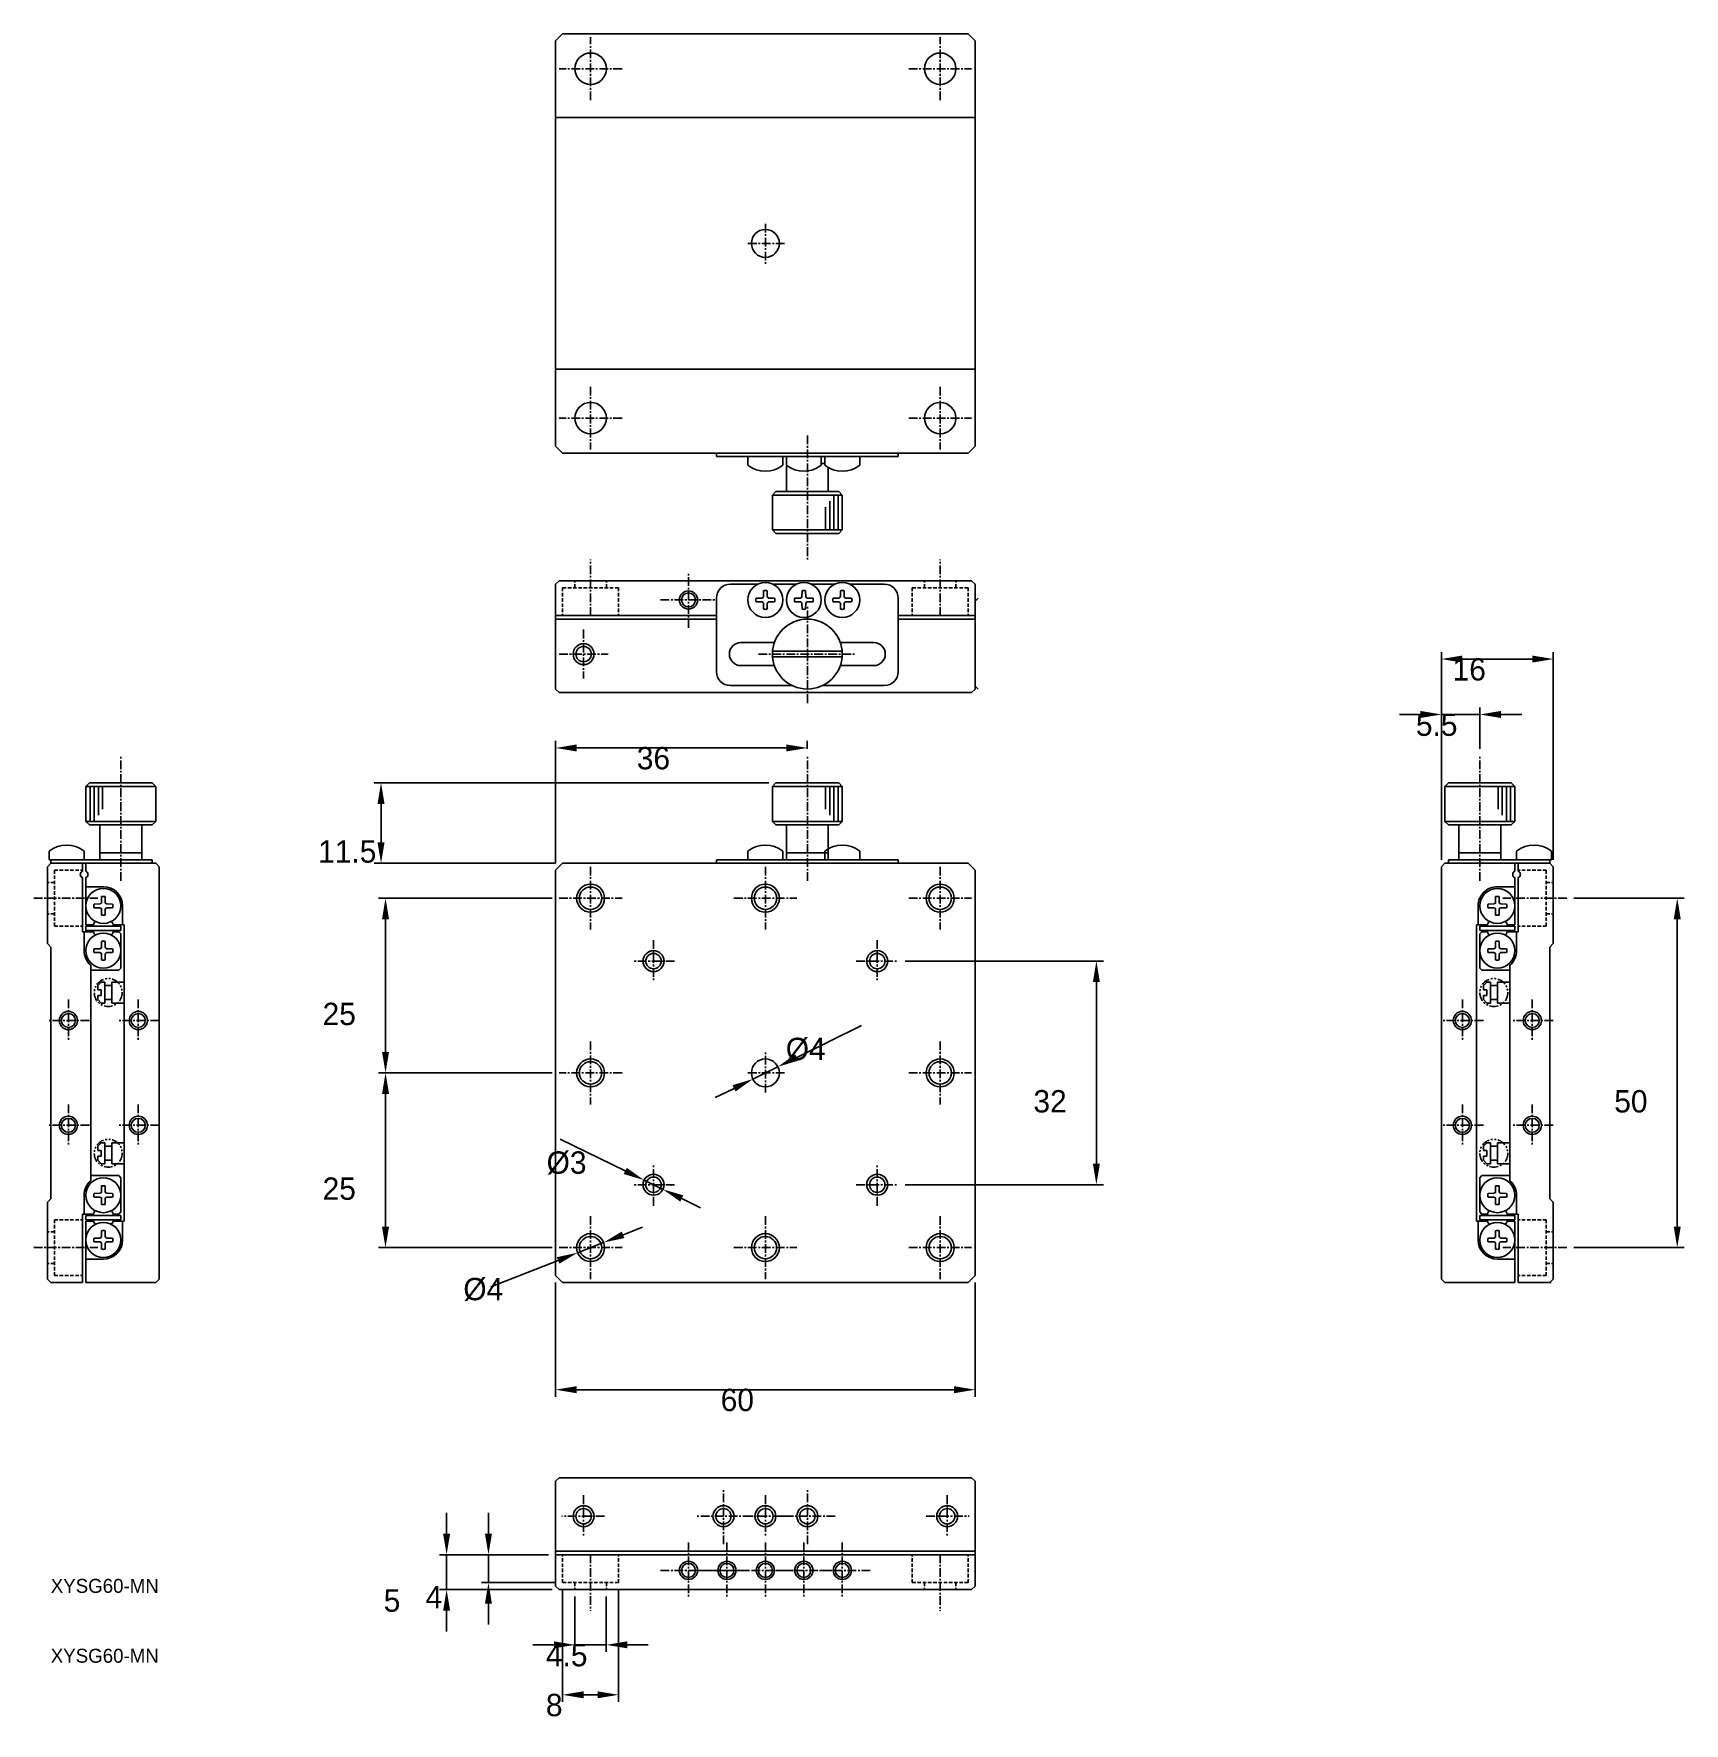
# Model space of a CAD drawing. Extents: x 62 to 298, y 62 to 304.
import ezdxf

# ---------------------------------------------------------------- set-up
doc = ezdxf.new("R2010")
doc.units = 0
for name, pattern in [('CENTER', [2, 1.25, -0.25, 0.25, -0.25]), ('DASHED', [0.75, 0.5, -0.25]), ('PHANTOM', [2.5, 1.25, -0.25, 0.25, -0.25, 0.25, -0.25])]:
    doc.linetypes.add(name, pattern=pattern)
doc.layers.get('0').update_dxf_attribs({"linetype": 'CONTINUOUS'})
doc.layers.get('DEFPOINTS').update_dxf_attribs({"linetype": 'CONTINUOUS'})
doc.layers.add('CENTER', color=1, linetype='CENTER')
doc.dimstyles.get("Standard").update_dxf_attribs({"dimtxt": 2.5, "dimasz": 2.5, "dimexe": 1.25, "dimexo": 0.625, "dimtad": 1, "dimcen": 2.5, "dimazin": 3, "dimtfac": 1, "dimtmove": 0, "dimatfit": 3})

# ---------------------------------------------------------------- blocks, each defined once
blk = doc.blocks.new('*D2')
at = {"color": 0, "linetype": 'CONTINUOUS'}
for p, q in [((136.23, 180.39), (111.4, 180.39)), ((112.4, 177.39), (112.4, 158.39)), ((136.23, 155.39), (111.4, 155.39))]:
    blk.add_line(p, q, dxfattribs=at)
for points in [[(111.9, 177.39), (112.9, 177.39), (112.4, 180.39)], [(111.9, 158.39), (112.9, 158.39), (112.4, 155.39)]]:
    blk.add_solid(points, dxfattribs=at)
at = {"layer": 'DEFPOINTS', "color": 0, "linetype": 'CONTINUOUS'}
for p in [(137.23, 180.39), (112.4, 155.39), (137.23, 155.39)]:
    blk.add_point(p, dxfattribs=at)
at = {"color": 0}
blk.add_text('25', height=3.2, dxfattribs=at).set_placement((103.4, 162.23))
blk = doc.blocks.new('*D3')
at = {"color": 0, "linetype": 'CONTINUOUS'}
for p, q in [((136.23, 155.39), (111.4, 155.39)), ((112.4, 152.39), (112.4, 133.39)), ((136.23, 130.39), (111.4, 130.39))]:
    blk.add_line(p, q, dxfattribs=at)
for points in [[(111.9, 152.39), (112.9, 152.39), (112.4, 155.39)], [(111.9, 133.39), (112.9, 133.39), (112.4, 130.39)]]:
    blk.add_solid(points, dxfattribs=at)
at = {"layer": 'DEFPOINTS', "color": 0, "linetype": 'CONTINUOUS'}
for p in [(137.23, 155.39), (112.4, 130.39), (137.23, 130.39)]:
    blk.add_point(p, dxfattribs=at)
at = {"color": 0}
blk.add_text('25', height=3.2, dxfattribs=at).set_placement((103.4, 137.23))
blk = doc.blocks.new('*D4')
at = {"color": 0, "linetype": 'CONTINUOUS'}
for p, q in [((186.73, 171.39), (215.08, 171.39)), ((214.08, 168.39), (214.08, 142.39)), ((186.73, 139.39), (215.08, 139.39))]:
    blk.add_line(p, q, dxfattribs=at)
for points in [[(213.58, 168.39), (214.58, 168.39), (214.08, 171.39)], [(213.58, 142.39), (214.58, 142.39), (214.08, 139.39)]]:
    blk.add_solid(points, dxfattribs=at)
at = {"layer": 'DEFPOINTS', "color": 0, "linetype": 'CONTINUOUS'}
for p in [(185.73, 171.39), (185.73, 139.39), (214.08, 139.39)]:
    blk.add_point(p, dxfattribs=at)
at = {"color": 0}
blk.add_text('32', height=3.2, dxfattribs=at).set_placement((205.07, 149.73))
blk = doc.blocks.new('*D5')
at = {"color": 0, "linetype": 'CONTINUOUS'}
for p, q in [((136.73, 125.39), (136.73, 109.06)), ((196.73, 125.39), (196.73, 109.06)), ((139.73, 110.06), (193.73, 110.06))]:
    blk.add_line(p, q, dxfattribs=at)
for points in [[(139.73, 110.56), (139.73, 109.56), (136.73, 110.06)], [(193.73, 110.56), (193.73, 109.56), (196.73, 110.06)]]:
    blk.add_solid(points, dxfattribs=at)
at = {"layer": 'DEFPOINTS', "color": 0, "linetype": 'CONTINUOUS'}
for p in [(136.73, 126.39), (196.73, 126.39), (196.73, 110.06)]:
    blk.add_point(p, dxfattribs=at)
at = {"color": 0}
blk.add_text('60', height=3.2, dxfattribs=at).set_placement((160.34, 107))
blk = doc.blocks.new('*D6')
at = {"color": 0, "linetype": 'CONTINUOUS'}
for p, q in [((180.48, 162.18), (171.22, 157.6)), ((164.94, 154.51), (168.53, 156.28)), ((162.25, 153.18), (159.56, 151.85))]:
    blk.add_line(p, q, dxfattribs=at)
for points in [[(171, 158.05), (171.44, 157.15), (168.53, 156.28)], [(162.03, 153.63), (162.47, 152.73), (164.94, 154.51)]]:
    blk.add_solid(points, dxfattribs=at)
at = {"layer": 'DEFPOINTS', "color": 0, "linetype": 'CONTINUOUS'}
for p in [(168.53, 156.28), (164.94, 154.51)]:
    blk.add_point(p, dxfattribs=at)
at = {"color": 0}
blk.add_text('%%c4', height=3.2, dxfattribs=at).set_placement((169.65, 157.22))
blk = doc.blocks.new('*D7')
at = {"color": 0, "linetype": 'CONTINUOUS'}
for p, q in [((146.39, 132.23), (149.18, 133.33)), ((143.59, 131.12), (139.87, 129.66)), ((127.47, 124.76), (137.08, 128.55))]:
    blk.add_line(p, q, dxfattribs=at)
for points in [[(146.2, 132.69), (146.57, 131.76), (143.59, 131.12)], [(136.9, 129.02), (137.27, 128.09), (139.87, 129.66)]]:
    blk.add_solid(points, dxfattribs=at)
at = {"layer": 'DEFPOINTS', "color": 0, "linetype": 'CONTINUOUS'}
for p in [(143.59, 131.12), (139.87, 129.66)]:
    blk.add_point(p, dxfattribs=at)
at = {"color": 0}
blk.add_text('%%c4', height=3.2, dxfattribs=at).set_placement((123.53, 122.86))
blk = doc.blocks.new('*D8')
at = {"color": 0, "linetype": 'CONTINUOUS'}
for p, q in [((137.4, 145.9), (146.69, 141.36)), ((152.08, 138.73), (149.39, 140.05)), ((154.78, 137.42), (157.47, 136.1))]:
    blk.add_line(p, q, dxfattribs=at)
for points in [[(146.91, 141.81), (146.47, 140.92), (149.39, 140.05)], [(155, 137.87), (154.56, 136.97), (152.08, 138.73)]]:
    blk.add_solid(points, dxfattribs=at)
at = {"layer": 'DEFPOINTS', "color": 0, "linetype": 'CONTINUOUS'}
for p in [(149.39, 140.05), (152.08, 138.73)]:
    blk.add_point(p, dxfattribs=at)
at = {"color": 0}
blk.add_text('%%c3', height=3.2, dxfattribs=at).set_placement((135.44, 140.96))
blk = doc.blocks.new('*D9')
at = {"color": 0, "linetype": 'CONTINUOUS'}
for p, q in [((167.23, 196.89), (110.76, 196.89)), ((111.76, 188.39), (111.76, 193.89)), ((136.73, 185.39), (110.76, 185.39))]:
    blk.add_line(p, q, dxfattribs=at)
for points in [[(111.26, 193.89), (112.26, 193.89), (111.76, 196.89)], [(111.26, 188.39), (112.26, 188.39), (111.76, 185.39)]]:
    blk.add_solid(points, dxfattribs=at)
at = {"layer": 'DEFPOINTS', "color": 0, "linetype": 'CONTINUOUS'}
for p in [(111.76, 196.89), (168.23, 196.89), (137.73, 185.39)]:
    blk.add_point(p, dxfattribs=at)
at = {"color": 0}
blk.add_text('11.5', height=3.2, dxfattribs=at).set_placement((102.76, 185.48))
blk = doc.blocks.new('*D10')
at = {"color": 0, "linetype": 'CONTINUOUS'}
for p, q in [((136.73, 185.39), (136.73, 202.89)), ((169.73, 201.89), (139.73, 201.89)), ((172.73, 201.76), (172.73, 202.89))]:
    blk.add_line(p, q, dxfattribs=at)
for points in [[(139.73, 202.39), (139.73, 201.39), (136.73, 201.89)], [(169.73, 202.39), (169.73, 201.39), (172.73, 201.89)]]:
    blk.add_solid(points, dxfattribs=at)
at = {"layer": 'DEFPOINTS', "color": 0, "linetype": 'CONTINUOUS'}
for p in [(136.73, 201.89), (172.73, 200.76), (136.73, 184.39)]:
    blk.add_point(p, dxfattribs=at)
at = {"color": 0}
blk.add_text('36', height=3.2, dxfattribs=at).set_placement((148.34, 198.83))
blk = doc.blocks.new('*D11')
at = {"color": 0, "linetype": 'CONTINUOUS'}
for p, q in [((127.12, 89.45), (127.12, 92.45)), ((135.73, 86.45), (126.12, 86.45)), ((127.12, 82.45), (127.12, 86.45)), ((136.73, 82.45), (126.12, 82.45)), ((127.12, 79.45), (127.12, 76.45))]:
    blk.add_line(p, q, dxfattribs=at)
for points in [[(126.62, 89.45), (127.62, 89.45), (127.12, 86.45)], [(126.62, 79.45), (127.62, 79.45), (127.12, 82.45)]]:
    blk.add_solid(points, dxfattribs=at)
at = {"layer": 'DEFPOINTS', "color": 0, "linetype": 'CONTINUOUS'}
for p in [(127.12, 86.45), (136.73, 86.45), (137.73, 82.45)]:
    blk.add_point(p, dxfattribs=at)
at = {"color": 0}
blk.add_text('4', height=3.2, dxfattribs=at).set_placement((118.12, 78.79))
blk = doc.blocks.new('*D12')
at = {"color": 0, "linetype": 'CONTINUOUS'}
for p, q in [((121.14, 89.45), (121.14, 92.45)), ((135.73, 86.45), (120.14, 86.45)), ((121.14, 86.45), (121.14, 81.45)), ((136.23, 81.45), (120.14, 81.45)), ((121.14, 78.45), (121.14, 75.45))]:
    blk.add_line(p, q, dxfattribs=at)
for points in [[(120.64, 89.45), (121.64, 89.45), (121.14, 86.45)], [(120.64, 78.45), (121.64, 78.45), (121.14, 81.45)]]:
    blk.add_solid(points, dxfattribs=at)
at = {"layer": 'DEFPOINTS', "color": 0, "linetype": 'CONTINUOUS'}
for p in [(136.73, 86.45), (121.14, 81.45), (137.23, 81.45)]:
    blk.add_point(p, dxfattribs=at)
at = {"color": 0}
blk.add_text('5', height=3.2, dxfattribs=at).set_placement((112.14, 78.29))
blk = doc.blocks.new('*D13')
at = {"color": 0, "linetype": 'CONTINUOUS'}
for p, q in [((137.73, 81.45), (137.73, 65.4)), ((145.73, 81.45), (145.73, 65.4)), ((140.73, 66.4), (142.73, 66.4))]:
    blk.add_line(p, q, dxfattribs=at)
for points in [[(140.73, 66.9), (140.73, 65.9), (137.73, 66.4)], [(142.73, 66.9), (142.73, 65.9), (145.73, 66.4)]]:
    blk.add_solid(points, dxfattribs=at)
at = {"layer": 'DEFPOINTS', "color": 0, "linetype": 'CONTINUOUS'}
for p in [(137.73, 82.45), (145.73, 82.45), (145.73, 66.4)]:
    blk.add_point(p, dxfattribs=at)
at = {"color": 0}
blk.add_text('8', height=3.2, dxfattribs=at).set_placement((135.34, 63.34))
blk = doc.blocks.new('*D14')
at = {"color": 0, "linetype": 'CONTINUOUS'}
for p, q in [((139.48, 80.45), (139.48, 72.55)), ((143.98, 80.45), (143.98, 72.55)), ((136.48, 73.55), (133.48, 73.55)), ((139.48, 73.55), (143.98, 73.55)), ((146.98, 73.55), (149.98, 73.55))]:
    blk.add_line(p, q, dxfattribs=at)
for points in [[(136.48, 74.05), (136.48, 73.05), (139.48, 73.55)], [(146.98, 74.05), (146.98, 73.05), (143.98, 73.55)]]:
    blk.add_solid(points, dxfattribs=at)
at = {"layer": 'DEFPOINTS', "color": 0, "linetype": 'CONTINUOUS'}
for p in [(139.48, 81.45), (143.98, 81.45), (143.98, 73.55)]:
    blk.add_point(p, dxfattribs=at)
at = {"color": 0}
blk.add_text('4.5', height=3.2, dxfattribs=at).set_placement((135.34, 70.48))
blk = doc.blocks.new('*D15')
at = {"color": 0, "linetype": 'CONTINUOUS'}
for p, q in [((282.38, 180.39), (298.16, 180.39)), ((297.16, 177.39), (297.16, 133.39)), ((282.38, 130.39), (298.16, 130.39))]:
    blk.add_line(p, q, dxfattribs=at)
for points in [[(296.66, 177.39), (297.66, 177.39), (297.16, 180.39)], [(296.66, 133.39), (297.66, 133.39), (297.16, 130.39)]]:
    blk.add_solid(points, dxfattribs=at)
at = {"layer": 'DEFPOINTS', "color": 0, "linetype": 'CONTINUOUS'}
for p in [(281.38, 180.39), (281.38, 130.39), (297.16, 130.39)]:
    blk.add_point(p, dxfattribs=at)
at = {"color": 0}
blk.add_text('50', height=3.2, dxfattribs=at).set_placement((288.15, 149.73))
blk = doc.blocks.new('*D16')
at = {"color": 0, "linetype": 'CONTINUOUS'}
for p, q in [((260.43, 206.68), (257.43, 206.68)), ((263.43, 185.89), (263.43, 207.68)), ((263.43, 206.68), (268.93, 206.68)), ((268.93, 201.76), (268.93, 207.68)), ((271.93, 206.68), (274.93, 206.68))]:
    blk.add_line(p, q, dxfattribs=at)
for points in [[(260.43, 207.18), (260.43, 206.18), (263.43, 206.68)], [(271.93, 207.18), (271.93, 206.18), (268.93, 206.68)]]:
    blk.add_solid(points, dxfattribs=at)
at = {"layer": 'DEFPOINTS', "color": 0, "linetype": 'CONTINUOUS'}
for p in [(268.93, 206.68), (268.93, 200.76), (263.43, 184.89)]:
    blk.add_point(p, dxfattribs=at)
at = {"color": 0}
blk.add_text('5.5', height=3.2, dxfattribs=at).set_placement((259.78, 203.62))
blk = doc.blocks.new('*D17')
at = {"color": 0, "linetype": 'CONTINUOUS'}
for p, q in [((263.43, 185.89), (263.43, 215.61)), ((279.43, 185.89), (279.43, 215.61)), ((266.43, 214.61), (276.43, 214.61))]:
    blk.add_line(p, q, dxfattribs=at)
for points in [[(266.43, 215.11), (266.43, 214.11), (263.43, 214.61)], [(276.43, 215.11), (276.43, 214.11), (279.43, 214.61)]]:
    blk.add_solid(points, dxfattribs=at)
at = {"layer": 'DEFPOINTS', "color": 0, "linetype": 'CONTINUOUS'}
for p in [(279.43, 214.61), (263.43, 184.89), (279.43, 184.89)]:
    blk.add_point(p, dxfattribs=at)
at = {"color": 0}
blk.add_text('16', height=3.2, dxfattribs=at).set_placement((265.03, 211.54))

msp = doc.modelspace()

# ---------------------------------------------------------------- linework, layer by layer
at = {"color": 7, "linetype": 'CONTINUOUS'}
for p, q in [((137.735, 304.084), (136.735, 303.084)), ((136.735, 245.084), (136.735, 303.084)), ((195.735, 304.084), (137.735, 304.084)), ((196.735, 303.084), (195.735, 304.084)), ((196.735, 303.084), (196.735, 245.084)), ((136.735, 292.084), (196.735, 292.084)), ((136.735, 256.084), (196.735, 256.084)), ((136.735, 245.084), (137.735, 244.084)), ((196.735, 245.084), (195.735, 244.084)), ((195.735, 244.084), (137.735, 244.084)), ((159.735, 243.584), (159.735, 244.084)), ((159.735, 243.584), (185.735, 243.584)), ((164.235, 243.584), (164.235, 242.362)), ((169.235, 243.584), (169.235, 242.362)), ((169.735, 243.584), (169.735, 242.362)), ((169.735, 243.584), (169.735, 238.584)), ((174.735, 243.584), (174.735, 242.362)), ((174.735, 242.584), (175.235, 242.584)), ((175.235, 243.584), (175.235, 242.362)), ((175.735, 242.02), (175.735, 238.584)), ((180.235, 243.584), (180.235, 242.362)), ((185.735, 243.584), (185.735, 244.084)), ((167.735, 238.084), (168.235, 238.584)), ((167.735, 238.084), (177.735, 238.084)), ((167.735, 238.084), (167.735, 233.084)), ((168.235, 238.584), (177.235, 238.584)), ((177.235, 238.584), (177.735, 238.084)), ((177.735, 238.084), (177.735, 233.084)), ((167.735, 233.084), (177.735, 233.084)), ((168.235, 232.584), (167.735, 233.084)), ((168.235, 232.584), (177.235, 232.584)), ((177.735, 233.084), (177.235, 232.584)), ((137.235, 225.822), (136.735, 225.322)), ((136.735, 210.322), (136.735, 225.322)), ((137.235, 225.822), (196.235, 225.822)), ((161.735, 225.322), (165.645, 225.322)), ((167.824, 225.322), (171.145, 225.322)), ((173.324, 225.322), (176.645, 225.322)), ((178.824, 225.322), (183.735, 225.322)), ((196.235, 225.822), (196.735, 225.322)), ((196.735, 210.322), (196.735, 225.322)), ((159.735, 212.822), (159.735, 223.322)), ((166.235, 223.347), (165.41, 223.332)), ((166.235, 222.798), (165.41, 222.812)), ((166.235, 223.347), (166.4, 223.42)), ((166.235, 222.798), (166.4, 222.725)), ((166.46, 223.554), (166.4, 223.42)), ((166.46, 222.591), (166.4, 222.725)), ((166.46, 223.554), (166.475, 224.397)), ((166.46, 222.591), (166.475, 221.748)), ((167.009, 223.554), (166.995, 224.397)), ((167.009, 222.591), (166.995, 221.748)), ((167.009, 223.554), (167.069, 223.42)), ((167.009, 222.591), (167.069, 222.725)), ((167.234, 223.347), (167.069, 223.42)), ((167.234, 222.798), (167.069, 222.725)), ((167.234, 223.347), (168.059, 223.332)), ((167.234, 222.798), (168.059, 222.812)), ((171.735, 223.347), (170.91, 223.332)), ((171.735, 222.798), (170.91, 222.812)), ((171.735, 223.347), (171.9, 223.42)), ((171.735, 222.798), (171.9, 222.725)), ((171.96, 223.554), (171.9, 223.42)), ((171.96, 222.591), (171.9, 222.725)), ((171.96, 223.554), (171.975, 224.397)), ((171.96, 222.591), (171.975, 221.748)), ((172.509, 223.554), (172.495, 224.397)), ((172.509, 222.591), (172.495, 221.748)), ((172.509, 223.554), (172.569, 223.42)), ((172.509, 222.591), (172.569, 222.725)), ((172.734, 223.347), (172.569, 223.42)), ((172.734, 222.798), (172.569, 222.725)), ((172.734, 223.347), (173.559, 223.332)), ((172.734, 222.798), (173.559, 222.812)), ((177.235, 223.347), (176.41, 223.332)), ((177.235, 222.798), (176.41, 222.812)), ((177.235, 223.347), (177.4, 223.42)), ((177.235, 222.798), (177.4, 222.725)), ((177.46, 223.554), (177.4, 223.42)), ((177.46, 222.591), (177.4, 222.725)), ((177.46, 223.554), (177.475, 224.397)), ((177.46, 222.591), (177.475, 221.748)), ((178.009, 223.554), (177.995, 224.397)), ((178.009, 222.591), (177.995, 221.748)), ((178.009, 223.554), (178.069, 223.42)), ((178.009, 222.591), (178.069, 222.725)), ((178.234, 223.347), (178.069, 223.42)), ((178.234, 222.798), (178.069, 222.725)), ((178.234, 223.347), (179.059, 223.332)), ((178.234, 222.798), (179.059, 222.812)), ((185.735, 212.822), (185.735, 223.322)), ((136.735, 220.822), (159.735, 220.822)), ((136.735, 220.322), (159.735, 220.322)), ((185.735, 220.822), (196.735, 220.822)), ((185.735, 220.322), (196.735, 220.322)), ((168.09, 216.972), (163.235, 216.972)), ((177.719, 215.722), (167.751, 215.722)), ((182.235, 216.972), (177.38, 216.972)), ((167.95, 213.672), (163.235, 213.672)), ((177.719, 214.922), (167.751, 214.922)), ((182.235, 213.672), (177.52, 213.672)), ((137.235, 209.822), (136.735, 210.322)), ((161.735, 210.822), (170.555, 210.822)), ((174.914, 210.822), (183.735, 210.822)), ((196.735, 210.322), (196.235, 209.822)), ((137.235, 209.822), (196.235, 209.822)), ((69.541, 196.39), (70.041, 196.89)), ((79.541, 196.39), (69.541, 196.39)), ((69.541, 191.39), (69.541, 196.39)), ((79.041, 196.89), (70.041, 196.89)), ((79.041, 196.89), (79.541, 196.39)), ((79.541, 191.39), (79.541, 196.39)), ((168.235, 196.89), (167.735, 196.39)), ((167.735, 196.39), (177.735, 196.39)), ((167.735, 191.39), (167.735, 196.39)), ((168.235, 196.89), (177.235, 196.89)), ((177.735, 196.39), (177.235, 196.89)), ((177.735, 191.39), (177.735, 196.39)), ((264.428, 196.89), (263.928, 196.39)), ((263.928, 196.39), (273.928, 196.39)), ((263.928, 191.39), (263.928, 196.39)), ((264.428, 196.89), (273.428, 196.89)), ((273.928, 196.39), (273.428, 196.89)), ((273.928, 191.39), (273.928, 196.39)), ((79.541, 191.39), (69.541, 191.39)), ((70.041, 190.89), (69.541, 191.39)), ((79.541, 191.39), (79.041, 190.89)), ((167.735, 191.39), (177.735, 191.39)), ((167.735, 191.39), (168.235, 190.89)), ((177.235, 190.89), (177.735, 191.39)), ((263.928, 191.39), (273.928, 191.39)), ((263.928, 191.39), (264.428, 190.89)), ((273.428, 190.89), (273.928, 191.39)), ((79.041, 190.89), (70.041, 190.89)), ((71.541, 185.89), (71.541, 190.89)), ((77.541, 185.89), (77.541, 190.89)), ((168.235, 190.89), (177.235, 190.89)), ((169.735, 185.89), (169.735, 190.89)), ((175.735, 185.89), (175.735, 190.89)), ((264.428, 190.89), (273.428, 190.89)), ((265.928, 185.89), (265.928, 190.89)), ((271.928, 185.89), (271.928, 190.89)), ((64.291, 185.89), (64.291, 187.113)), ((69.291, 185.89), (69.291, 187.113)), ((77.541, 186.89), (71.541, 186.89)), ((164.235, 185.89), (164.235, 187.113)), ((169.235, 185.89), (169.235, 187.113)), ((169.735, 186.89), (175.735, 186.89)), ((175.235, 185.89), (175.235, 187.113)), ((180.235, 185.89), (180.235, 187.113)), ((265.928, 186.89), (271.928, 186.89)), ((274.178, 185.89), (274.178, 187.113)), ((279.178, 185.89), (279.178, 187.113)), ((64.041, 184.89), (64.541, 185.39)), ((64.041, 184.89), (64.041, 173.89)), ((64.291, 185.89), (79.041, 185.89)), ((64.541, 185.89), (64.541, 185.39)), ((64.541, 185.39), (79.541, 185.39)), ((69.041, 185.39), (69.041, 184.249)), ((69.541, 185.39), (69.541, 184.249)), ((79.041, 185.89), (79.041, 185.39)), ((79.541, 185.39), (80.041, 184.89)), ((80.041, 125.89), (80.041, 184.89)), ((136.735, 184.39), (137.735, 185.39)), ((136.735, 184.39), (136.735, 126.39)), ((195.735, 185.39), (137.735, 185.39)), ((159.735, 185.89), (185.735, 185.89)), ((159.735, 185.89), (159.735, 185.39)), ((185.735, 185.89), (185.735, 185.39)), ((196.735, 184.39), (195.735, 185.39)), ((196.735, 126.39), (196.735, 184.39)), ((263.928, 185.39), (263.428, 184.89)), ((263.428, 125.89), (263.428, 184.89)), ((278.928, 185.39), (263.928, 185.39)), ((264.428, 185.89), (264.428, 185.39)), ((279.178, 185.89), (264.428, 185.89)), ((273.928, 185.39), (273.928, 184.249)), ((274.428, 185.39), (274.428, 184.249)), ((278.928, 185.89), (278.928, 185.39)), ((279.428, 184.89), (278.928, 185.39)), ((279.428, 184.89), (279.428, 173.89)), ((69.041, 175.59), (69.041, 183.332)), ((69.541, 176.59), (69.541, 183.332)), ((72.041, 182.04), (69.541, 182.04)), ((271.428, 182.04), (273.928, 182.04)), ((273.928, 176.59), (273.928, 183.332)), ((274.428, 175.59), (274.428, 183.332)), ((71.542, 179.565), (70.717, 179.55)), ((71.542, 179.016), (70.717, 179.03)), ((71.542, 179.565), (71.707, 179.638)), ((71.542, 179.016), (71.707, 178.943)), ((71.767, 179.772), (71.707, 179.638)), ((71.767, 178.809), (71.707, 178.943)), ((71.767, 179.772), (71.781, 180.615)), ((72.316, 179.772), (72.301, 180.615)), ((72.316, 179.772), (72.376, 179.638)), ((72.316, 178.809), (72.376, 178.943)), ((72.541, 179.565), (72.376, 179.638)), ((72.541, 179.016), (72.376, 178.943)), ((72.541, 179.565), (73.366, 179.55)), ((72.541, 179.016), (73.366, 179.03)), ((74.791, 179.29), (74.791, 176.59)), ((268.678, 179.29), (268.678, 176.59)), ((270.929, 179.565), (270.103, 179.55)), ((270.929, 179.016), (270.103, 179.03)), ((270.929, 179.565), (271.094, 179.638)), ((270.929, 179.016), (271.094, 178.943)), ((271.153, 179.772), (271.094, 179.638)), ((271.153, 178.809), (271.094, 178.943)), ((271.153, 179.772), (271.168, 180.615)), ((271.703, 179.772), (271.688, 180.615)), ((271.703, 179.772), (271.762, 179.638)), ((271.703, 178.809), (271.762, 178.943)), ((271.927, 179.565), (271.762, 179.638)), ((271.927, 179.016), (271.762, 178.943)), ((271.927, 179.565), (272.753, 179.55)), ((271.927, 179.016), (272.753, 179.03)), ((69.541, 176.59), (70.627, 176.59)), ((71.767, 178.809), (71.781, 177.966)), ((72.316, 178.809), (72.301, 177.966)), ((75.041, 176.59), (73.456, 176.59)), ((75.041, 176.59), (75.041, 134.19)), ((268.428, 176.59), (270.014, 176.59)), ((268.428, 176.59), (268.428, 134.19)), ((271.153, 178.809), (271.168, 177.966)), ((271.703, 178.809), (271.688, 177.966)), ((273.928, 176.59), (272.842, 176.59)), ((69.041, 175.59), (70.627, 175.59)), ((69.291, 172.89), (69.291, 175.59)), ((69.541, 175.79), (69.541, 176.39)), ((69.541, 176.39), (74.541, 176.39)), ((69.541, 175.79), (74.541, 175.79)), ((71.767, 173.372), (71.781, 174.215)), ((72.316, 173.372), (72.301, 174.215)), ((74.241, 175.59), (73.456, 175.59)), ((74.241, 175.59), (74.541, 175.29)), ((74.541, 176.39), (74.541, 175.79)), ((74.541, 170.39), (74.541, 175.29)), ((268.928, 176.39), (268.928, 175.79)), ((273.928, 176.39), (268.928, 176.39)), ((273.928, 175.79), (268.928, 175.79)), ((269.228, 175.59), (268.928, 175.29)), ((268.928, 170.39), (268.928, 175.29)), ((269.228, 175.59), (270.014, 175.59)), ((271.153, 173.372), (271.168, 174.215)), ((271.703, 173.372), (271.688, 174.215)), ((274.428, 175.59), (272.842, 175.59)), ((273.928, 175.79), (273.928, 176.39)), ((274.178, 172.89), (274.178, 175.59)), ((64.041, 173.89), (64.541, 173.39)), ((64.541, 137.39), (64.541, 173.39)), ((71.542, 173.165), (70.717, 173.15)), ((71.542, 172.616), (70.717, 172.63)), ((71.542, 173.165), (71.707, 173.238)), ((71.542, 172.616), (71.707, 172.543)), ((71.767, 173.372), (71.707, 173.238)), ((71.767, 172.409), (71.707, 172.543)), ((71.767, 172.409), (71.781, 171.566)), ((72.316, 172.409), (72.301, 171.566)), ((72.316, 173.372), (72.376, 173.238)), ((72.316, 172.409), (72.376, 172.543)), ((72.541, 173.165), (72.376, 173.238)), ((72.541, 172.616), (72.376, 172.543)), ((72.541, 173.165), (73.366, 173.15)), ((72.541, 172.616), (73.366, 172.63)), ((270.929, 173.165), (270.103, 173.15)), ((270.929, 172.616), (270.103, 172.63)), ((270.929, 173.165), (271.094, 173.238)), ((270.929, 172.616), (271.094, 172.543)), ((271.153, 173.372), (271.094, 173.238)), ((271.153, 172.409), (271.094, 172.543)), ((271.153, 172.409), (271.168, 171.566)), ((271.703, 172.409), (271.688, 171.566)), ((271.703, 173.372), (271.762, 173.238)), ((271.703, 172.409), (271.762, 172.543)), ((271.927, 173.165), (271.762, 173.238)), ((271.927, 172.616), (271.762, 172.543)), ((271.927, 173.165), (272.753, 173.15)), ((271.927, 172.616), (272.753, 172.63)), ((279.428, 173.89), (278.928, 173.39)), ((278.928, 137.39), (278.928, 173.39)), ((70.241, 139.969), (70.241, 170.811)), ((74.241, 170.09), (70.241, 170.09)), ((74.241, 170.09), (74.541, 170.39)), ((269.228, 170.09), (268.928, 170.39)), ((269.228, 170.09), (273.228, 170.09)), ((273.228, 139.969), (273.228, 170.811)), ((71.741, 168.39), (71.241, 167.89)), ((71.241, 167.29), (71.241, 167.89)), ((71.241, 167.29), (71.741, 167.29)), ((71.741, 168.39), (72.241, 168.39)), ((71.741, 166.49), (71.741, 167.29)), ((72.241, 168.39), (72.241, 165.39)), ((72.241, 167.89), (73.241, 167.89)), ((73.241, 168.39), (73.241, 165.39)), ((75.041, 168.39), (73.241, 168.39)), ((269.928, 168.39), (269.428, 167.89)), ((269.428, 167.29), (269.428, 167.89)), ((269.428, 167.29), (269.928, 167.29)), ((269.928, 168.39), (270.428, 168.39)), ((269.928, 166.49), (269.928, 167.29)), ((270.428, 168.39), (270.428, 165.39)), ((270.428, 167.89), (271.428, 167.89)), ((271.428, 168.39), (271.428, 165.39)), ((273.228, 168.39), (271.428, 168.39)), ((71.241, 165.89), (71.241, 166.49)), ((71.241, 166.49), (71.741, 166.49)), ((71.741, 165.39), (71.241, 165.89)), ((71.741, 165.39), (72.241, 165.39)), ((73.241, 165.89), (72.241, 165.89)), ((73.241, 165.39), (75.041, 165.39)), ((269.428, 165.89), (269.428, 166.49)), ((269.428, 166.49), (269.928, 166.49)), ((269.928, 165.39), (269.428, 165.89)), ((269.928, 165.39), (270.428, 165.39)), ((271.428, 165.89), (270.428, 165.89)), ((271.428, 165.39), (273.228, 165.39)), ((71.741, 145.39), (71.241, 144.89)), ((71.741, 145.39), (72.241, 145.39)), ((72.241, 142.39), (72.241, 145.39)), ((73.241, 142.39), (73.241, 145.39)), ((73.241, 145.39), (75.041, 145.39)), ((269.928, 145.39), (269.428, 144.89)), ((269.928, 145.39), (270.428, 145.39)), ((270.428, 142.39), (270.428, 145.39)), ((271.428, 142.39), (271.428, 145.39)), ((271.428, 145.39), (273.228, 145.39)), ((71.241, 144.89), (71.241, 144.29)), ((71.241, 144.29), (71.741, 144.29)), ((71.241, 143.49), (71.241, 142.89)), ((71.241, 143.49), (71.741, 143.49)), ((71.741, 142.39), (71.241, 142.89)), ((71.741, 144.29), (71.741, 143.49)), ((73.241, 144.89), (72.241, 144.89)), ((72.241, 142.89), (73.241, 142.89)), ((269.428, 144.89), (269.428, 144.29)), ((269.428, 144.29), (269.928, 144.29)), ((269.428, 143.49), (269.428, 142.89)), ((269.428, 143.49), (269.928, 143.49)), ((269.928, 142.39), (269.428, 142.89)), ((269.928, 144.29), (269.928, 143.49)), ((271.428, 144.89), (270.428, 144.89)), ((270.428, 142.89), (271.428, 142.89)), ((74.241, 140.69), (70.241, 140.69)), ((71.741, 142.39), (72.241, 142.39)), ((75.041, 142.39), (73.241, 142.39)), ((74.241, 140.69), (74.541, 140.39)), ((74.541, 140.39), (74.541, 135.49)), ((269.228, 140.69), (268.928, 140.39)), ((268.928, 140.39), (268.928, 135.49)), ((269.228, 140.69), (273.228, 140.69)), ((269.928, 142.39), (270.428, 142.39)), ((273.228, 142.39), (271.428, 142.39)), ((69.291, 137.89), (69.291, 135.19)), ((71.542, 138.165), (70.717, 138.15)), ((71.542, 138.165), (71.707, 138.238)), ((71.767, 138.372), (71.707, 138.238)), ((71.767, 138.372), (71.781, 139.215)), ((72.316, 138.372), (72.301, 139.215)), ((72.316, 138.372), (72.376, 138.238)), ((72.541, 138.165), (72.376, 138.238)), ((72.541, 138.165), (73.366, 138.15)), ((270.929, 138.165), (270.103, 138.15)), ((270.929, 138.165), (271.094, 138.238)), ((271.153, 138.372), (271.094, 138.238)), ((271.153, 138.372), (271.168, 139.215)), ((271.703, 138.372), (271.688, 139.215)), ((271.703, 138.372), (271.762, 138.238)), ((271.927, 138.165), (271.762, 138.238)), ((271.927, 138.165), (272.753, 138.15)), ((274.178, 137.89), (274.178, 135.19)), ((64.541, 137.39), (64.041, 136.89)), ((64.041, 125.89), (64.041, 136.89)), ((71.542, 137.616), (70.717, 137.63)), ((71.542, 137.616), (71.707, 137.543)), ((71.767, 137.409), (71.707, 137.543)), ((71.767, 137.409), (71.781, 136.566)), ((72.316, 137.409), (72.301, 136.566)), ((72.316, 137.409), (72.376, 137.543)), ((72.541, 137.616), (72.376, 137.543)), ((72.541, 137.616), (73.366, 137.63)), ((74.241, 135.19), (74.541, 135.49)), ((269.228, 135.19), (268.928, 135.49)), ((270.929, 137.616), (270.103, 137.63)), ((270.929, 137.616), (271.094, 137.543)), ((271.153, 137.409), (271.094, 137.543)), ((271.153, 137.409), (271.168, 136.566)), ((271.703, 137.409), (271.688, 136.566)), ((271.703, 137.409), (271.762, 137.543)), ((271.927, 137.616), (271.762, 137.543)), ((271.927, 137.616), (272.753, 137.63)), ((278.928, 137.39), (279.428, 136.89)), ((279.428, 125.89), (279.428, 136.89)), ((69.041, 135.19), (70.627, 135.19)), ((69.041, 125.39), (69.041, 135.19)), ((69.541, 134.39), (69.541, 134.99)), ((69.541, 134.99), (74.541, 134.99)), ((69.541, 134.39), (74.541, 134.39)), ((69.541, 134.19), (70.627, 134.19)), ((69.541, 125.39), (69.541, 134.19)), ((74.241, 135.19), (73.456, 135.19)), ((75.041, 134.19), (73.456, 134.19)), ((74.541, 134.99), (74.541, 134.39)), ((74.791, 131.49), (74.791, 134.19)), ((268.428, 134.19), (270.014, 134.19)), ((268.678, 131.49), (268.678, 134.19)), ((268.928, 134.99), (268.928, 134.39)), ((273.928, 134.99), (268.928, 134.99)), ((273.928, 134.39), (268.928, 134.39)), ((269.228, 135.19), (270.014, 135.19)), ((274.428, 135.19), (272.842, 135.19)), ((273.928, 134.19), (272.842, 134.19)), ((273.928, 134.39), (273.928, 134.99)), ((273.928, 125.39), (273.928, 134.19)), ((274.428, 125.39), (274.428, 135.19)), ((71.542, 131.765), (70.717, 131.75)), ((71.542, 131.216), (70.717, 131.23)), ((71.542, 131.765), (71.707, 131.838)), ((71.542, 131.216), (71.707, 131.143)), ((71.767, 131.972), (71.707, 131.838)), ((71.767, 131.009), (71.707, 131.143)), ((71.767, 131.972), (71.781, 132.815)), ((71.767, 131.009), (71.781, 130.166)), ((72.316, 131.972), (72.301, 132.815)), ((72.316, 131.009), (72.301, 130.166)), ((72.316, 131.972), (72.376, 131.838)), ((72.316, 131.009), (72.376, 131.143)), ((72.541, 131.765), (72.376, 131.838)), ((72.541, 131.216), (72.376, 131.143)), ((72.541, 131.765), (73.366, 131.75)), ((72.541, 131.216), (73.366, 131.23)), ((270.929, 131.765), (270.103, 131.75)), ((270.929, 131.216), (270.103, 131.23)), ((270.929, 131.765), (271.094, 131.838)), ((270.929, 131.216), (271.094, 131.143)), ((271.153, 131.972), (271.094, 131.838)), ((271.153, 131.009), (271.094, 131.143)), ((271.153, 131.972), (271.168, 132.815)), ((271.153, 131.009), (271.168, 130.166)), ((271.703, 131.972), (271.688, 132.815)), ((271.703, 131.009), (271.688, 130.166)), ((271.703, 131.972), (271.762, 131.838)), ((271.703, 131.009), (271.762, 131.143)), ((271.927, 131.765), (271.762, 131.838)), ((271.927, 131.216), (271.762, 131.143)), ((271.927, 131.765), (272.753, 131.75)), ((271.927, 131.216), (272.753, 131.23)), ((72.041, 128.74), (69.541, 128.74)), ((271.428, 128.74), (273.928, 128.74)), ((64.041, 125.89), (64.541, 125.39)), ((79.541, 125.39), (80.041, 125.89)), ((137.735, 125.39), (136.735, 126.39)), ((196.735, 126.39), (195.735, 125.39)), ((263.928, 125.39), (263.428, 125.89)), ((279.428, 125.89), (278.928, 125.39)), ((69.041, 125.39), (64.541, 125.39)), ((69.541, 125.39), (79.541, 125.39)), ((195.735, 125.39), (137.735, 125.39)), ((273.928, 125.39), (263.928, 125.39)), ((274.428, 125.39), (279.128, 125.39)), ((137.235, 97.452), (136.735, 96.952)), ((136.735, 96.952), (136.735, 81.952)), ((137.235, 97.452), (196.235, 97.452)), ((196.735, 96.952), (196.235, 97.452)), ((196.735, 96.952), (196.735, 81.952)), ((136.735, 86.952), (196.735, 86.952)), ((136.735, 86.452), (196.735, 86.452)), ((137.235, 81.452), (136.735, 81.952)), ((196.235, 81.452), (137.235, 81.452)), ((196.235, 81.452), (196.735, 81.952))]:
    msp.add_line(p, q, dxfattribs=at)
at = {"color": 3, "linetype": 'CONTINUOUS'}
for p, q in [((175.935, 237.22), (175.935, 233.084)), ((176.535, 238.084), (176.535, 233.084)), ((177.135, 238.084), (177.135, 233.084)), ((175.335, 236.35), (175.335, 233.084)), ((197.156, 223.322), (196.735, 222.901)), ((196.735, 210.744), (197.156, 210.322)), ((70.141, 191.39), (70.141, 196.39)), ((70.741, 191.39), (70.741, 196.39)), ((71.341, 192.254), (71.341, 196.39)), ((71.941, 193.124), (71.941, 196.39)), ((175.335, 193.124), (175.335, 196.39)), ((175.935, 192.254), (175.935, 196.39)), ((176.535, 191.39), (176.535, 196.39)), ((177.135, 191.39), (177.135, 196.39)), ((271.528, 193.124), (271.528, 196.39)), ((272.128, 192.254), (272.128, 196.39)), ((272.728, 191.39), (272.728, 196.39)), ((273.328, 191.39), (273.328, 196.39))]:
    msp.add_line(p, q, dxfattribs=at)
at = {"color": 3, "linetype": 'DASHED'}
for p, q in [((139.485, 224.822), (139.485, 225.822)), ((143.985, 224.822), (143.985, 225.822)), ((189.485, 224.822), (189.485, 225.822)), ((193.985, 224.822), (193.985, 225.822)), ((137.735, 224.822), (137.735, 220.822)), ((137.735, 224.822), (145.735, 224.822)), ((145.735, 224.822), (145.735, 220.822)), ((187.735, 224.822), (195.735, 224.822)), ((187.735, 224.822), (187.735, 220.822)), ((195.735, 224.822), (195.735, 220.822)), ((65.041, 184.39), (69.041, 184.39)), ((65.041, 176.39), (65.041, 184.39)), ((278.428, 184.39), (274.428, 184.39)), ((278.428, 176.39), (278.428, 184.39)), ((65.041, 182.64), (64.041, 182.64)), ((278.428, 182.64), (279.428, 182.64)), ((65.041, 178.14), (64.041, 178.14)), ((278.428, 178.14), (279.428, 178.14)), ((65.041, 176.39), (69.041, 176.39)), ((278.428, 176.39), (274.428, 176.39)), ((65.041, 134.39), (69.041, 134.39)), ((65.041, 126.39), (65.041, 134.39)), ((278.428, 134.39), (274.428, 134.39)), ((278.428, 126.39), (278.428, 134.39)), ((65.041, 132.64), (64.041, 132.64)), ((278.428, 132.64), (279.428, 132.64)), ((65.041, 128.14), (64.041, 128.14)), ((278.428, 128.14), (279.428, 128.14)), ((65.041, 126.39), (69.041, 126.39)), ((278.428, 126.39), (274.428, 126.39)), ((137.735, 82.452), (137.735, 86.452)), ((145.735, 82.452), (145.735, 86.452)), ((187.735, 82.452), (187.735, 86.452)), ((195.735, 82.452), (195.735, 86.452)), ((137.735, 82.452), (145.735, 82.452)), ((139.485, 82.452), (139.485, 81.452)), ((143.985, 82.452), (143.985, 81.452)), ((195.735, 82.452), (187.735, 82.452)), ((189.485, 82.452), (189.485, 81.452)), ((193.985, 82.452), (193.985, 81.452))]:
    msp.add_line(p, q, dxfattribs=at)
at = {"color": 7, "linetype": 'CONTINUOUS'}
for centre, radius in [((141.735, 299.084), 2.25), ((191.735, 299.084), 2.25), ((166.735, 274.084), 2), ((141.735, 249.084), 2.25), ((191.735, 249.084), 2.25), ((166.735, 223.072), 2.5), ((172.235, 223.072), 2.5), ((177.735, 223.072), 2.5), ((155.735, 223.072), 1), ((172.735, 215.322), 5), ((140.735, 215.322), 1.1), ((72.041, 179.29), 2.5), ((141.735, 180.39), 1.6), ((166.735, 180.39), 1.6), ((191.735, 180.39), 1.6), ((271.428, 179.29), 2.5), ((72.041, 172.89), 2.5), ((271.428, 172.89), 2.5), ((150.735, 171.39), 1.1), ((182.735, 171.39), 1.1), ((67.041, 162.89), 1), ((77.041, 162.89), 1), ((266.428, 162.89), 1), ((276.428, 162.89), 1), ((166.735, 155.39), 2), ((141.735, 155.39), 1.6), ((191.735, 155.39), 1.6), ((67.041, 147.89), 1), ((77.041, 147.89), 1), ((266.428, 147.89), 1), ((276.428, 147.89), 1), ((72.041, 137.89), 2.5), ((150.735, 139.39), 1.1), ((182.735, 139.39), 1.1), ((271.428, 137.89), 2.5), ((72.041, 131.49), 2.5), ((271.428, 131.49), 2.5), ((141.735, 130.39), 1.6), ((166.735, 130.39), 1.6), ((191.735, 130.39), 1.6), ((140.735, 91.952), 1.1), ((160.735, 91.952), 1.1), ((166.735, 91.952), 1.1), ((172.735, 91.952), 1.1), ((192.735, 91.952), 1.1), ((155.735, 84.202), 1), ((161.235, 84.202), 1), ((166.735, 84.202), 1), ((172.235, 84.202), 1), ((177.735, 84.202), 1)]:
    msp.add_circle(centre, radius, dxfattribs=at)
at = {"color": 3, "linetype": 'CONTINUOUS'}
for centre, radius in [((155.735, 223.072), 1.3), ((140.735, 215.322), 1.5), ((141.735, 180.39), 2), ((166.735, 180.39), 2), ((191.735, 180.39), 2), ((150.735, 171.39), 1.5), ((182.735, 171.39), 1.5), ((67.041, 162.89), 1.3), ((77.041, 162.89), 1.3), ((266.428, 162.89), 1.3), ((276.428, 162.89), 1.3), ((141.735, 155.39), 2), ((191.735, 155.39), 2), ((67.041, 147.89), 1.3), ((77.041, 147.89), 1.3), ((266.428, 147.89), 1.3), ((276.428, 147.89), 1.3), ((150.735, 139.39), 1.5), ((182.735, 139.39), 1.5), ((141.735, 130.39), 2), ((166.735, 130.39), 2), ((191.735, 130.39), 2), ((140.735, 91.952), 1.5), ((160.735, 91.952), 1.5), ((166.735, 91.952), 1.5), ((172.735, 91.952), 1.5), ((192.735, 91.952), 1.5), ((155.735, 84.202), 1.3), ((161.235, 84.202), 1.3), ((166.735, 84.202), 1.3), ((172.235, 84.202), 1.3), ((177.735, 84.202), 1.3)]:
    msp.add_circle(centre, radius, dxfattribs=at)
at = {"color": 3, "linetype": 'PHANTOM'}
for centre in [(72.741, 166.89), (270.928, 166.89), (72.741, 143.89), (270.928, 143.89)]:
    msp.add_circle(centre, 2, dxfattribs=at)
at = {"color": 7, "linetype": 'CONTINUOUS'}
for centre, radius, start, end in [((166.735, 245.484), 4, 231.31781, 308.68219), ((172.235, 245.484), 4, 231.31781, 308.68219), ((177.735, 245.484), 4, 231.31781, 308.68219), ((161.735, 223.322), 2, 90, 180), ((183.735, 223.322), 2, 0, 90), ((166.735, 223.072), 1.35, 168.89588, 191.10412), ((166.735, 223.072), 1.35, 78.89588, 101.10412), ((166.735, 223.072), 1.35, 348.89588, 11.10412), ((172.235, 223.072), 1.35, 168.89588, 191.10412), ((172.235, 223.072), 1.35, 78.89588, 101.10412), ((172.235, 223.072), 1.35, 348.89588, 11.10412), ((177.735, 223.072), 1.35, 168.89588, 191.10412), ((177.735, 223.072), 1.35, 78.89588, 101.10412), ((177.735, 223.072), 1.35, 348.89588, 11.10412), ((166.735, 223.072), 1.35, 258.89588, 281.10412), ((172.235, 223.072), 1.35, 258.89588, 281.10412), ((177.735, 223.072), 1.35, 258.89588, 281.10412), ((163.235, 215.322), 1.65, 90, 270), ((182.235, 215.322), 1.65, 270, 90), ((161.735, 212.822), 2, 180, 270), ((183.735, 212.822), 2, 270, 0), ((66.791, 183.99), 4, 51.31781, 128.68219), ((166.735, 183.99), 4, 51.31781, 128.68219), ((177.735, 183.99), 4, 51.31781, 128.68219), ((276.678, 183.99), 4, 51.31781, 128.68219), ((69.241, 183.79), 0.5, 113.57818, 246.42182), ((69.341, 183.79), 0.5, 293.57818, 66.42182), ((274.128, 183.79), 0.5, 113.57818, 246.42182), ((274.228, 183.79), 0.5, 293.57818, 66.42182), ((72.041, 179.29), 2.75, 0, 90), ((271.428, 179.29), 2.75, 89.99999, 179.99999), ((72.041, 179.29), 1.35, 168.89589, 191.10414), ((72.041, 179.29), 1.35, 78.89589, 101.10414), ((72.041, 179.29), 1.35, 348.89589, 11.10414), ((271.428, 179.29), 1.35, 168.89586, 191.10411), ((271.428, 179.29), 1.35, 78.89586, 101.10411), ((271.428, 179.29), 1.35, 348.89586, 11.10411), ((72.041, 176.09), 1.5, 139.45839, 168.46305), ((72.041, 179.29), 1.35, 258.89589, 281.10414), ((72.041, 176.09), 1.5, 11.53698, 40.54164), ((271.428, 176.09), 1.5, 139.45836, 168.46302), ((271.428, 179.29), 1.35, 258.89586, 281.10411), ((271.428, 176.09), 1.5, 11.53695, 40.54161), ((72.041, 176.09), 1.5, 191.53697, 220.54164), ((72.041, 172.89), 1.35, 78.89589, 101.10414), ((72.041, 176.09), 1.5, 319.45839, 348.46306), ((271.428, 176.09), 1.5, 191.53694, 220.54161), ((271.428, 172.89), 1.35, 78.89586, 101.10411), ((271.428, 176.09), 1.5, 319.45836, 348.46303), ((72.041, 172.89), 2.75, 180, 229.11489), ((72.041, 172.89), 1.35, 168.89589, 191.10414), ((72.041, 172.89), 1.35, 348.89589, 11.10414), ((271.428, 172.89), 1.35, 168.89586, 191.10411), ((271.428, 172.89), 1.35, 348.89586, 11.10411), ((271.428, 172.89), 2.75, 310.88511, 0), ((72.041, 172.89), 1.35, 258.89589, 281.10414), ((271.428, 172.89), 1.35, 258.89586, 281.10411), ((72.041, 137.89), 2.75, 130.88511, 180), ((72.041, 137.89), 1.35, 168.89588, 191.10412), ((72.041, 137.89), 1.35, 78.89588, 101.10412), ((72.041, 137.89), 1.35, 348.89588, 11.10412), ((271.428, 137.89), 1.35, 168.89588, 191.10412), ((271.428, 137.89), 1.35, 78.89588, 101.10412), ((271.428, 137.89), 1.35, 348.89588, 11.10412), ((271.428, 137.89), 2.75, 0, 49.11489), ((72.041, 134.69), 1.5, 139.45839, 168.46305), ((72.041, 137.89), 1.35, 258.89588, 281.10412), ((72.041, 134.69), 1.5, 11.53698, 40.54164), ((271.428, 134.69), 1.5, 139.45836, 168.46302), ((271.428, 137.89), 1.35, 258.89588, 281.10412), ((271.428, 134.69), 1.5, 11.53695, 40.54161), ((72.041, 134.69), 1.5, 191.53697, 220.54164), ((72.041, 134.69), 1.5, 319.45839, 348.46306), ((271.428, 134.69), 1.5, 191.53694, 220.54161), ((271.428, 134.69), 1.5, 319.45836, 348.46303), ((72.041, 131.49), 1.35, 168.89588, 191.10412), ((72.041, 131.49), 1.35, 78.89588, 101.10412), ((72.041, 131.49), 2.75, 270, 0), ((72.041, 131.49), 1.35, 348.89588, 11.10412), ((271.428, 131.49), 2.75, 180, 270), ((271.428, 131.49), 1.35, 168.89588, 191.10412), ((271.428, 131.49), 1.35, 78.89588, 101.10412), ((271.428, 131.49), 1.35, 348.89588, 11.10412), ((72.041, 131.49), 1.35, 258.89588, 281.10412), ((271.428, 131.49), 1.35, 258.89588, 281.10412)]:
    msp.add_arc(centre, radius, start, end, dxfattribs=at)
at = {"layer": 'CENTER', "color": 1, "linetype": 'CENTER'}
for p, q in [((141.735, 294.584), (141.735, 303.584)), ((191.735, 294.584), (191.735, 303.584)), ((146.235, 299.084), (137.235, 299.084)), ((187.235, 299.084), (196.235, 299.084)), ((166.735, 276.9), (166.735, 270.95)), ((169.488, 274.084), (164.084, 274.084)), ((141.735, 253.584), (141.735, 244.584)), ((191.735, 253.584), (191.735, 244.584)), ((146.235, 249.084), (137.235, 249.084)), ((187.235, 249.084), (196.235, 249.084)), ((172.735, 246.608), (172.735, 228.716)), ((141.735, 220.765), (141.735, 228.879)), ((191.735, 220.765), (191.735, 228.879)), ((155.735, 219.072), (155.735, 227.072)), ((151.735, 223.072), (159.735, 223.072)), ((172.735, 208.322), (172.735, 222.322)), ((140.735, 218.822), (140.735, 211.822)), ((137.235, 215.322), (144.235, 215.322)), ((165.735, 215.322), (179.735, 215.322)), ((74.541, 182.866), (74.541, 200.758)), ((172.735, 182.866), (172.735, 200.758)), ((268.928, 182.866), (268.928, 200.758)), ((141.735, 184.89), (141.735, 175.89)), ((166.735, 184.89), (166.735, 175.89)), ((191.735, 184.89), (191.735, 175.89)), ((62.093, 180.39), (71.24, 180.39)), ((137.235, 180.39), (146.235, 180.39)), ((162.235, 180.39), (171.235, 180.39)), ((187.235, 180.39), (196.235, 180.39)), ((281.377, 180.39), (272.229, 180.39)), ((150.735, 174.39), (150.735, 168.39)), ((182.735, 174.39), (182.735, 168.39)), ((153.735, 171.39), (147.735, 171.39)), ((179.735, 171.39), (185.735, 171.39)), ((67.041, 165.89), (67.041, 159.89)), ((77.041, 165.89), (77.041, 159.89)), ((266.428, 165.89), (266.428, 159.89)), ((276.428, 165.89), (276.428, 159.89)), ((70.041, 162.89), (64.041, 162.89)), ((80.041, 162.89), (74.041, 162.89)), ((269.428, 162.89), (263.428, 162.89)), ((279.428, 162.89), (273.428, 162.89)), ((141.735, 159.89), (141.735, 150.89)), ((191.735, 159.89), (191.735, 150.89)), ((166.735, 152.574), (166.735, 158.525)), ((146.235, 155.39), (137.235, 155.39)), ((169.488, 155.39), (164.084, 155.39)), ((187.235, 155.39), (196.235, 155.39)), ((67.041, 150.89), (67.041, 144.89)), ((77.041, 150.89), (77.041, 144.89)), ((266.428, 150.89), (266.428, 144.89)), ((276.428, 150.89), (276.428, 144.89)), ((70.041, 147.89), (64.041, 147.89)), ((80.041, 147.89), (74.041, 147.89)), ((269.428, 147.89), (263.428, 147.89)), ((279.428, 147.89), (273.428, 147.89)), ((150.735, 136.39), (150.735, 142.39)), ((182.735, 136.39), (182.735, 142.39)), ((153.735, 139.39), (147.735, 139.39)), ((179.735, 139.39), (185.735, 139.39)), ((141.735, 134.89), (141.735, 125.89)), ((166.735, 134.89), (166.735, 125.89)), ((191.735, 134.89), (191.735, 125.89)), ((62.093, 130.39), (71.24, 130.39)), ((137.235, 130.39), (146.235, 130.39)), ((162.235, 130.39), (171.235, 130.39)), ((187.235, 130.39), (196.235, 130.39)), ((281.377, 130.39), (272.229, 130.39)), ((140.735, 94.952), (140.735, 88.952)), ((160.735, 87.952), (160.735, 95.952)), ((166.735, 94.952), (166.735, 88.952)), ((172.735, 87.952), (172.735, 95.952)), ((192.735, 94.952), (192.735, 88.952)), ((143.735, 91.952), (137.606, 91.952)), ((164.735, 91.952), (156.735, 91.952)), ((163.735, 91.952), (169.863, 91.952)), ((176.735, 91.952), (168.735, 91.952)), ((189.735, 91.952), (195.863, 91.952)), ((155.735, 88.202), (155.735, 80.202)), ((161.235, 88.202), (161.235, 80.202)), ((166.735, 88.202), (166.735, 80.202)), ((172.235, 88.202), (172.235, 80.202)), ((177.735, 88.202), (177.735, 80.202)), ((141.735, 86.509), (141.735, 78.395)), ((191.735, 86.509), (191.735, 78.395)), ((151.735, 84.202), (159.735, 84.202)), ((156.235, 84.202), (164.235, 84.202)), ((157.235, 84.202), (165.235, 84.202)), ((162.735, 84.202), (170.735, 84.202)), ((176.235, 84.202), (168.235, 84.202)), ((181.735, 84.202), (173.735, 84.202))]:
    msp.add_line(p, q, dxfattribs=at)

# ---------------------------------------------------------------- texts
at = {"color": 7, "linetype": 'CONTINUOUS'}
for p in [(64.516, 80.987), (64.516, 70.987)]:
    msp.add_text('XYSG60-MN', height=2, dxfattribs=at).set_placement(p)

# ---------------------------------------------------------------- dimensions: what is measured, and where the dimension line sits
for base, p1, p2, picture, middle in [((279.428, 214.607), (263.428, 184.89), (279.428, 184.89), '*D17', (271.428, 217.207)), ((268.928, 206.683), (263.428, 184.89), (268.928, 200.758), '*D16', (266.178, 209.283)), ((136.735, 201.891), (172.735, 200.758), (136.735, 184.39), '*D10', (154.735, 204.491)), ((196.735, 110.061), (136.735, 126.39), (196.735, 126.39), '*D5', (166.735, 112.661)), ((145.735, 66.4), (137.735, 82.452), (145.735, 82.452), '*D13', (141.735, 69)), ((143.985, 73.549), (139.485, 81.452), (143.985, 81.452), '*D14', (141.735, 76.149))]:
    dim = msp.add_linear_dim(base=base, p1=p1, p2=p2, dimstyle='Standard', override={"dimtmove": 0, "dimtzin": 0}, dxfattribs=at)
    dim.commit()
    dim.dimension.update_dxf_attribs({"geometry": picture, "text_midpoint": middle})
for base, p1, p2, picture, middle in [((111.759, 196.89), (137.735, 185.39), (168.235, 196.89), '*D9', (109.159, 191.14)), ((112.398, 155.39), (137.235, 180.39), (137.235, 155.39), '*D2', (109.798, 167.89)), ((297.155, 130.39), (281.377, 180.39), (281.377, 130.39), '*D15', (294.555, 155.39)), ((214.075, 139.39), (185.735, 171.39), (185.735, 139.39), '*D4', (211.475, 155.39)), ((112.398, 130.39), (137.235, 155.39), (137.235, 130.39), '*D3', (109.798, 142.89)), ((121.143, 81.452), (136.735, 86.452), (137.235, 81.452), '*D12', (118.543, 83.952)), ((127.116, 86.452), (137.735, 82.452), (136.735, 86.452), '*D11', (124.516, 84.452))]:
    dim = msp.add_linear_dim(base=base, p1=p1, p2=p2, angle=90, dimstyle='Standard', override={"dimtmove": 0, "dimtzin": 0}, dxfattribs=at)
    dim.commit()
    dim.dimension.update_dxf_attribs({"geometry": picture, "text_midpoint": middle})
for p1, p2, picture, middle in [((164.941, 154.505), (168.528, 156.275), '*D6', (176.046, 162.885)), ((152.083, 138.732), (149.387, 140.048), '*D8', (141.84, 146.625)), ((143.595, 131.125), (139.874, 129.656), '*D7', (129.928, 128.524))]:
    dim = msp.add_diameter_dim_2p(p1=p1, p2=p2, dimstyle='Standard', override={"dimtmove": 0, "dimtzin": 0}, dxfattribs=at)
    dim.commit()
    dim.dimension.update_dxf_attribs({"geometry": picture, "text_midpoint": middle})

doc.saveas('drawing.dxf')
